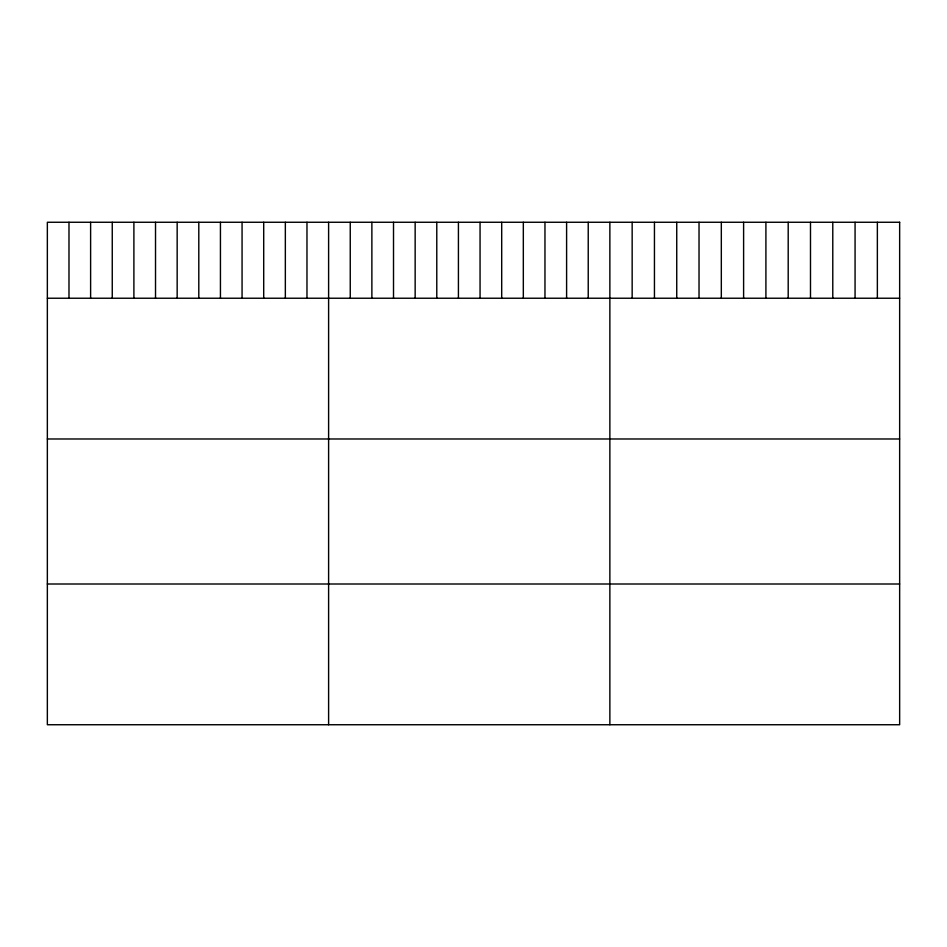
<?xml version="1.0" encoding="UTF-8"?>
<svg xmlns="http://www.w3.org/2000/svg" width="947" height="947" viewBox="0 0 947 947"><rect width="100%" height="100%" fill="white"/><g stroke="black" fill="none" stroke-linecap="round" stroke-linejoin="round"><path stroke-width="1.42" d="M47.35 298.234L899.65 298.234M47.35 438.982L899.65 438.982M47.35 584.003L899.65 584.003M877.36 222.261L877.36 298.234M855.07 222.261L855.07 298.234M832.78 222.261L832.78 298.234M810.49 222.261L810.49 298.234M788.2 222.261L788.2 298.234M765.91 222.261L765.91 298.234M743.608 222.261L743.608 298.234M721.318 222.261L721.318 298.234M699.028 222.261L699.028 298.234M676.738 222.261L676.738 298.234M654.448 222.261L654.448 298.234M632.158 222.261L632.158 298.234M609.868 222.261L609.868 724.739M588.229 222.261L588.229 298.234M566.602 222.261L566.602 298.234M544.963 222.261L544.963 298.234M523.324 222.261L523.324 298.234M501.697 222.261L501.697 298.234M480.058 222.261L480.058 298.234M458.419 222.261L458.419 298.234M436.78 222.261L436.78 298.234M415.153 222.261L415.153 298.234M393.514 222.261L393.514 298.234M371.875 222.261L371.875 298.234M350.248 222.261L350.248 298.234M328.609 222.261L328.609 724.739M306.97 222.261L306.97 298.234M285.343 222.261L285.343 298.234M263.704 222.261L263.704 298.234M242.065 222.261L242.065 298.234M220.438 222.261L220.438 298.234M198.799 222.261L198.799 298.234M177.16 222.261L177.16 298.234M155.521 222.261L155.521 298.234M133.894 222.261L133.894 298.234M112.255 222.261L112.255 298.234M90.616 222.261L90.616 298.234M68.989 222.261L68.989 298.234M899.65 222.261L47.35 222.261L47.35 724.739L899.65 724.739L899.65 222.261"/></g></svg>
